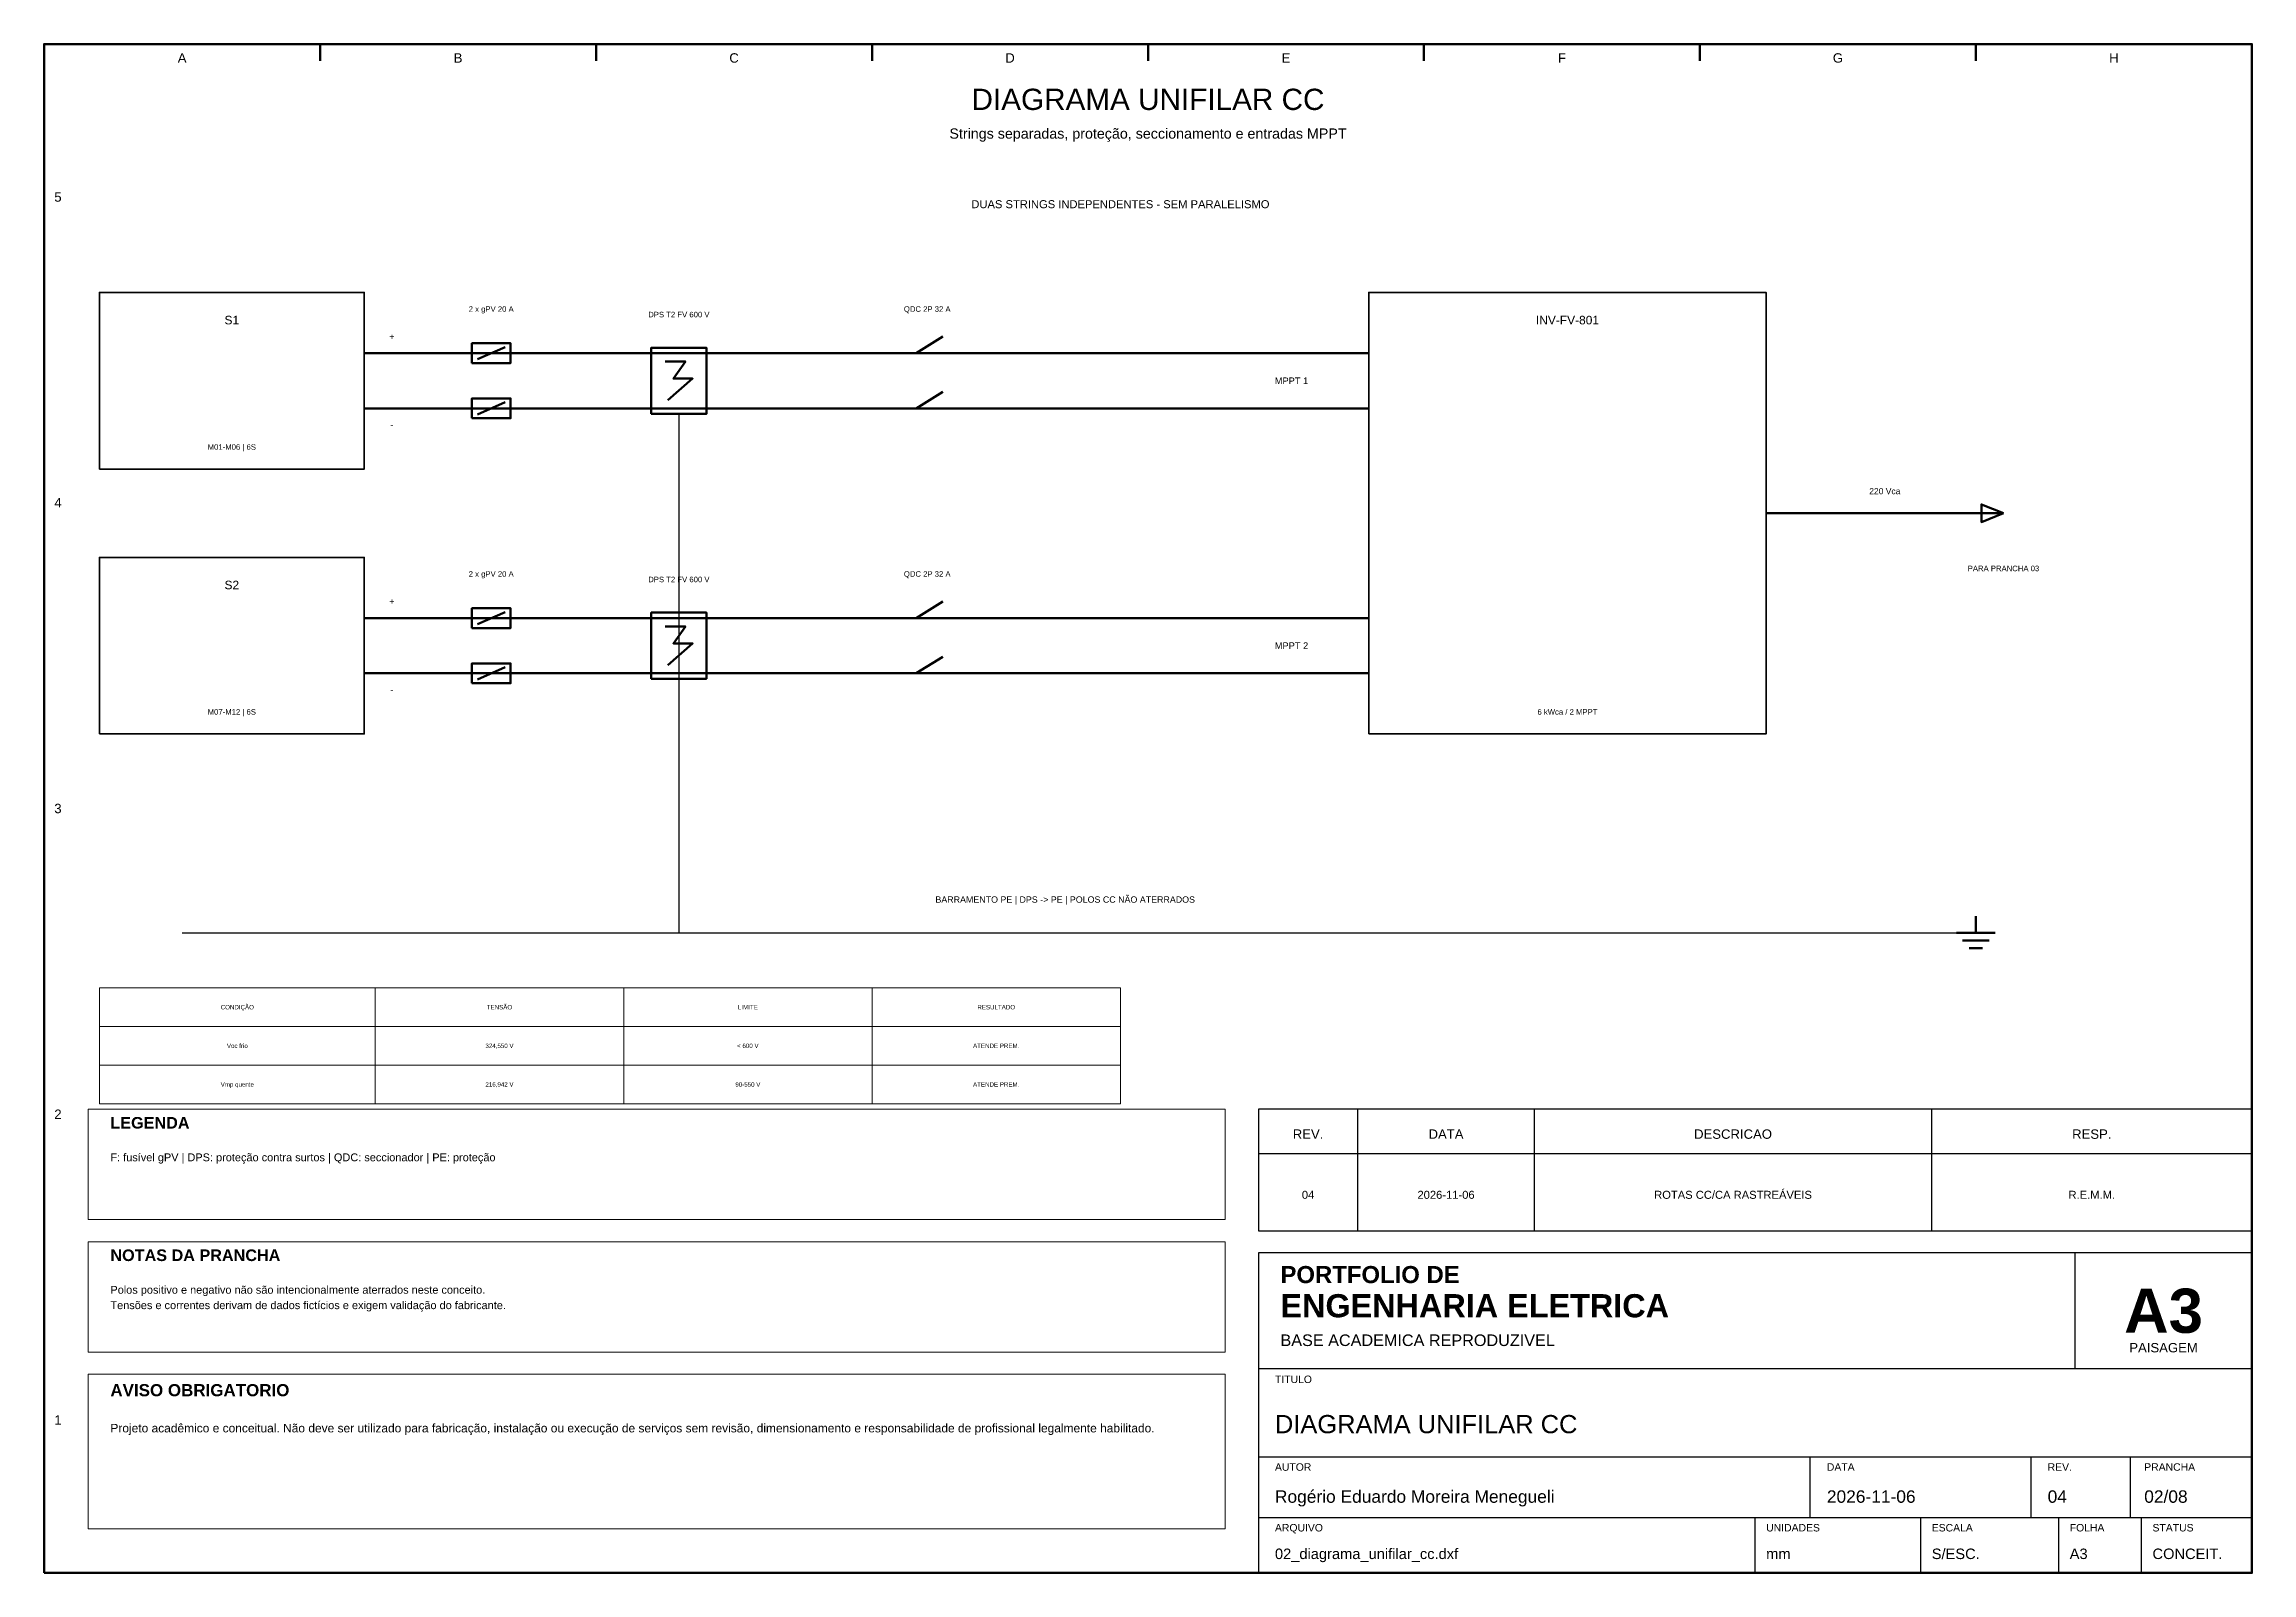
# Model space of a CAD drawing. Header units: millimetres. Extents: x 10 to 410, y 10 to 287.
import ezdxf
from ezdxf.enums import TextEntityAlignment as Align

# ---------------------------------------------------------------- set-up
doc = ezdxf.new("R2010")
doc.units = ezdxf.units.MM
for name, color, linetype, lineweight in [('00_MOLDURA', 7, 'CONTINUOUS', 50), ('01_CARIMBO', 7, 'CONTINUOUS', 25), ('02_TEXTO', 7, 'CONTINUOUS', 18), ('04_EQUIPAMENTOS', 32, 'CONTINUOUS', 35), ('05_POTENCIA', 12, 'CONTINUOUS', 50), ('06_COMANDO', 94, 'CONTINUOUS', 25), ('12_LEGENDA', 7, 'CONTINUOUS', 18), ('13_NOTAS', 7, 'CONTINUOUS', 18)]:
    doc.layers.add(name, color=color, linetype=linetype, lineweight=lineweight)
doc.styles.add('PORTFOLIO_TEXTO', font='arial.ttf')
doc.styles.add('PORTFOLIO_TITULO', font='arialbd.ttf', dxfattribs={"width": 0.92})

# ---------------------------------------------------------------- blocks, each defined once
blk = doc.blocks.new('CARIMBO_A3')
at = {"layer": '01_CARIMBO'}
for p, q in [((148, 37), (148, 58)), ((0, 37), (180, 37)), ((0, 21), (180, 21)), ((100, 10), (100, 21)), ((140, 10), (140, 21)), ((158, 10), (158, 21)), ((0, 10), (180, 10)), ((90, 0), (90, 10)), ((120, 0), (120, 10)), ((145, 0), (145, 10)), ((160, 0), (160, 10))]:
    blk.add_line(p, q, dxfattribs=at)
blk.add_lwpolyline([(0, 0), (180, 0), (180, 58), (0, 58)], close=True, dxfattribs=at)
at = {"layer": '01_CARIMBO', "style": 'PORTFOLIO_TEXTO'}
for s, p in [('TITULO', (3, 34.4)), ('AUTOR', (3, 18.5)), ('DATA', (103, 18.5)), ('REV.', (143, 18.5)), ('PRANCHA', (160.5, 18.5)), ('ARQUIVO', (3, 7.5)), ('UNIDADES', (92, 7.5)), ('ESCALA', (122, 7.5)), ('FOLHA', (147, 7.5)), ('STATUS', (162, 7.5))]:
    blk.add_text(s, height=1.35, dxfattribs=at).set_placement(p)
at = {"layer": '02_TEXTO'}
for s, height, style, p in [('PORTFOLIO DE', 3.1, 'PORTFOLIO_TITULO', (4, 52.5)), ('ENGENHARIA ELETRICA', 4.2, 'PORTFOLIO_TITULO', (4, 46.3)), ('BASE ACADEMICA REPRODUZIVEL', 2.1, 'PORTFOLIO_TEXTO', (4, 41.1))]:
    blk.add_text(s, height=height, dxfattribs=dict(at, style=style)).set_placement(p)
for s, height, style, p in [('A3', 8, 'PORTFOLIO_TITULO', (164, 47.5)), ('PAISAGEM', 1.7, 'PORTFOLIO_TEXTO', (164, 40.8))]:
    blk.add_text(s, height=height, dxfattribs=dict(at, style=style)).set_placement(p, align=Align.MIDDLE_CENTER)
at = {"layer": '02_TEXTO', "style": 'PORTFOLIO_TEXTO'}
for tag, p, height in [('TITULO', (3, 25.3), 3.3), ('AUTOR', (3, 12.7), 2.25), ('DATA', (103, 12.7), 2.25), ('REVISAO', (143, 12.7), 2.25), ('PRANCHA', (160.5, 12.7), 2.25), ('ARQUIVO', (3, 2.5), 1.9), ('UNIDADES', (92, 2.5), 1.9), ('ESCALA', (122, 2.5), 1.9), ('FOLHA', (147, 2.5), 1.9), ('STATUS', (162, 2.5), 1.9)]:
    blk.add_attdef(tag, p, '', height=height, dxfattribs=at)
blk = doc.blocks.new('P08_FUSIVEL')
at = {"layer": '05_POTENCIA'}
for p, q in [((-6, 0), (-3.5, 0)), ((-2.5, -1.1), (2.5, 1.1)), ((3.5, 0), (6, 0))]:
    blk.add_line(p, q, dxfattribs=at)
blk.add_lwpolyline([(-3.5, -1.8), (3.5, -1.8), (3.5, 1.8), (-3.5, 1.8)], close=True, dxfattribs=at)
blk = doc.blocks.new('P08_DPS')
at = {"layer": '05_POTENCIA'}
blk.add_lwpolyline([(-5, -6), (5, -6), (5, 6), (-5, 6)], close=True, dxfattribs=at)
blk.add_lwpolyline([(-2.5, 3.5), (1.2, 3.5), (-1, 0.4), (2.5, 0.4), (-2, -3.5)], dxfattribs=at)
blk = doc.blocks.new('P08_SECCIONADOR')
at = {"layer": '05_POTENCIA'}
for p, q in [((-6, 0), (-2, 0)), ((-2, 0), (2.8, 3)), ((2, 0), (6, 0))]:
    blk.add_line(p, q, dxfattribs=at)
blk = doc.blocks.new('SIM_TERRA')
at = {"layer": '05_POTENCIA'}
for p, q in [((-3.5, 0), (3.5, 0)), ((0, 3), (0, 0)), ((-2.4, -1.4), (2.4, -1.4)), ((-1.2, -2.8), (1.2, -2.8))]:
    blk.add_line(p, q, dxfattribs=at)

msp = doc.modelspace()

# ---------------------------------------------------------------- linework, layer by layer
at = {"layer": '00_MOLDURA'}
for p, q in [((60, 287), (60, 284)), ((110, 287), (110, 284)), ((160, 287), (160, 284)), ((210, 287), (210, 284)), ((260, 287), (260, 284)), ((310, 287), (310, 284)), ((360, 287), (360, 284))]:
    msp.add_line(p, q, dxfattribs=at)
msp.add_lwpolyline([(10, 10), (410, 10), (410, 287), (10, 287)], close=True, dxfattribs=at)
at = {"layer": '01_CARIMBO'}
for p, q in [((248, 72), (248, 94)), ((280, 72), (280, 94)), ((352, 72), (352, 94)), ((230, 86), (410, 86))]:
    msp.add_line(p, q, dxfattribs=at)
msp.add_lwpolyline([(230, 72), (410, 72), (410, 94), (230, 94)], close=True, dxfattribs=at)
at = {"layer": '04_EQUIPAMENTOS'}
for points in [[(20, 210), (68, 210), (68, 242), (20, 242)], [(250, 162), (322, 162), (322, 242), (250, 242)], [(20, 162), (68, 162), (68, 194), (20, 194)]]:
    msp.add_lwpolyline(points, close=True, dxfattribs=at)
at = {"layer": '05_POTENCIA'}
for p, q in [((68, 231), (250, 231)), ((68, 221), (250, 221)), ((322, 202), (365, 202)), ((68, 183), (250, 183)), ((68, 173), (250, 173))]:
    msp.add_line(p, q, dxfattribs=at)
msp.add_lwpolyline([(365, 202), (361, 203.6), (361, 200.4)], close=True, dxfattribs=at)
at = {"layer": '06_COMANDO'}
for p, q in [((125, 220), (125, 126)), ((125, 172), (125, 126)), ((35, 126), (360, 126))]:
    msp.add_line(p, q, dxfattribs=at)
at = {"layer": '12_LEGENDA'}
for p, q in [((70, 95), (70, 116)), ((115, 95), (115, 116)), ((160, 95), (160, 116)), ((20, 109), (205, 109)), ((20, 102), (205, 102))]:
    msp.add_line(p, q, dxfattribs=at)
for points in [[(20, 95), (205, 95), (205, 116), (20, 116)], [(18, 74), (224, 74), (224, 94), (18, 94)]]:
    msp.add_lwpolyline(points, close=True, dxfattribs=at)
at = {"layer": '13_NOTAS'}
for points in [[(18, 50), (224, 50), (224, 70), (18, 70)], [(18, 18), (224, 18), (224, 46), (18, 46)]]:
    msp.add_lwpolyline(points, close=True, dxfattribs=at)

# ---------------------------------------------------------------- block references
at = {"layer": '01_CARIMBO'}
msp.add_blockref('CARIMBO_A3', (230, 10), dxfattribs=at).add_auto_attribs({'TITULO': 'DIAGRAMA UNIFILAR CC', 'AUTOR': 'Rogério Eduardo Moreira Menegueli', 'DATA': '2026-11-06', 'REVISAO': '04', 'PRANCHA': '02/08', 'ARQUIVO': '02_diagrama_unifilar_cc.dxf', 'UNIDADES': 'mm', 'ESCALA': 'S/ESC.', 'FOLHA': 'A3', 'STATUS': 'CONCEIT.'})
at = {"layer": '05_POTENCIA'}
for name, p in [('P08_FUSIVEL', (91, 231)), ('P08_DPS', (125, 226)), ('P08_SECCIONADOR', (170, 231)), ('P08_SECCIONADOR', (170, 221)), ('P08_FUSIVEL', (91, 221)), ('P08_FUSIVEL', (91, 183)), ('P08_DPS', (125, 178)), ('P08_SECCIONADOR', (170, 183)), ('P08_SECCIONADOR', (170, 173)), ('P08_FUSIVEL', (91, 173))]:
    msp.add_blockref(name, p, dxfattribs=at)
at = {"layer": '06_COMANDO'}
msp.add_blockref('SIM_TERRA', (360, 126), dxfattribs=at)

# ---------------------------------------------------------------- texts
at = {"layer": '00_MOLDURA', "style": 'PORTFOLIO_TEXTO'}
for s, p in [('A', (35, 284.5)), ('B', (85, 284.5)), ('C', (135, 284.5)), ('D', (185, 284.5)), ('E', (235, 284.5)), ('F', (285, 284.5)), ('G', (335, 284.5)), ('H', (385, 284.5)), ('5', (12.5, 259.3)), ('4', (12.5, 203.9)), ('3', (12.5, 148.5)), ('2', (12.5, 93.1)), ('1', (12.5, 37.7))]:
    msp.add_text(s, height=1.7, dxfattribs=at).set_placement(p, align=Align.MIDDLE_CENTER)
at = {"layer": '01_CARIMBO', "style": 'PORTFOLIO_TEXTO'}
for s, p in [('REV.', (239, 89.5)), ('DATA', (264, 89.5)), ('DESCRICAO', (316, 89.5)), ('RESP.', (381, 89.5))]:
    msp.add_text(s, height=1.7, dxfattribs=at).set_placement(p, align=Align.MIDDLE_CENTER)
at = {"layer": '02_TEXTO', "style": 'PORTFOLIO_TEXTO'}
for s, height, p in [('DIAGRAMA UNIFILAR CC', 3.85, (210, 277)), ('Strings separadas, proteção, seccionamento e entradas MPPT', 1.85, (210, 270.8)), ('M01-M06 | 6S', 1, (44, 214)), ('PARA PRANCHA 03', 1, (365, 192)), ('M07-M12 | 6S', 1, (44, 166)), ('6 kWca / 2 MPPT', 1, (286, 166)), ('Voc frio', 0.8, (45, 105.5)), ('324,550 V', 0.8, (92.5, 105.5)), ('< 600 V', 0.8, (137.5, 105.5)), ('ATENDE PREM.', 0.8, (182.5, 105.5)), ('Vmp quente', 0.8, (45, 98.5)), ('216,942 V', 0.8, (92.5, 98.5)), ('90-550 V', 0.8, (137.5, 98.5)), ('ATENDE PREM.', 0.8, (182.5, 98.5)), ('04', 1.45, (239, 78.5)), ('2026-11-06', 1.45, (264, 78.5)), ('ROTAS CC/CA RASTREÁVEIS', 1.45, (316, 78.5)), ('R.E.M.M.', 1.45, (381, 78.5))]:
    msp.add_text(s, height=height, dxfattribs=at).set_placement(p, align=Align.MIDDLE_CENTER)
at = {"layer": '04_EQUIPAMENTOS', "style": 'PORTFOLIO_TEXTO'}
for s, height, p in [('S1', 1.55, (44, 237)), ('INV-FV-801', 1.55, (286, 237)), ('MPPT 1', 1.2, (236, 226)), ('S2', 1.55, (44, 189)), ('MPPT 2', 1.2, (236, 178))]:
    msp.add_text(s, height=height, dxfattribs=at).set_placement(p, align=Align.MIDDLE_CENTER)
at = {"layer": '05_POTENCIA', "style": 'PORTFOLIO_TEXTO'}
for s, height, p in [('DUAS STRINGS INDEPENDENTES - SEM PARALELISMO', 1.45, (205, 258)), ('2 x gPV 20 A', 1, (91, 239)), ('DPS T2 FV 600 V', 1, (125, 238)), ('QDC 2P 32 A', 1, (170, 239)), ('+', 1.1, (73, 234)), ('-', 1.1, (73, 218)), ('220 Vca', 1.1, (343.5, 206)), ('2 x gPV 20 A', 1, (91, 191)), ('DPS T2 FV 600 V', 1, (125, 190)), ('QDC 2P 32 A', 1, (170, 191)), ('+', 1.1, (73, 186)), ('-', 1.1, (73, 170))]:
    msp.add_text(s, height=height, dxfattribs=at).set_placement(p, align=Align.MIDDLE_CENTER)
at = {"layer": '06_COMANDO', "style": 'PORTFOLIO_TEXTO'}
msp.add_text('BARRAMENTO PE | DPS -> PE | POLOS CC NÃO ATERRADOS', height=1.15, dxfattribs=at).set_placement((195, 132), align=Align.MIDDLE_CENTER)
at = {"layer": '12_LEGENDA', "style": 'PORTFOLIO_TEXTO'}
for s, p in [('CONDIÇÃO', (45, 112.5)), ('TENSÃO', (92.5, 112.5)), ('LIMITE', (137.5, 112.5)), ('RESULTADO', (182.5, 112.5))]:
    msp.add_text(s, height=0.8, dxfattribs=at).set_placement(p, align=Align.MIDDLE_CENTER)
at = {"layer": '12_LEGENDA', "style": 'PORTFOLIO_TITULO'}
msp.add_text('LEGENDA', height=2.1, dxfattribs=at).set_placement((22, 90.5))
at = {"layer": '12_LEGENDA', "insert": (22, 86), "char_height": 1.42, "width": 198, "attachment_point": 1, "line_spacing_factor": 1.18, "style": 'PORTFOLIO_TEXTO'}
msp.add_mtext('F: fusível gPV | DPS: proteção contra surtos | QDC: seccionador | PE: proteção', dxfattribs=at)
at = {"layer": '13_NOTAS', "style": 'PORTFOLIO_TITULO'}
for s, height, p in [('NOTAS DA PRANCHA', 2.1, (22, 66.5)), ('AVISO OBRIGATORIO', 2.2, (22, 42))]:
    msp.add_text(s, height=height, dxfattribs=at).set_placement(p)
at = {"layer": '13_NOTAS', "width": 198, "attachment_point": 1, "line_spacing_factor": 1.18, "style": 'PORTFOLIO_TEXTO'}
for s, insert, char_height in [('Polos positivo e negativo não são intencionalmente aterrados neste conceito.\\PTensões e correntes derivam de dados fictícios e exigem validação do fabricante.', (22, 62), 1.42), ('Projeto acadêmico e conceitual. Não deve ser utilizado para fabricação, instalação ou execução de serviços sem revisão, dimensionamento e responsabilidade de profissional legalmente habilitado.', (22, 37), 1.55)]:
    msp.add_mtext(s, dxfattribs=dict(at, insert=insert, char_height=char_height))

doc.saveas('drawing.dxf')
